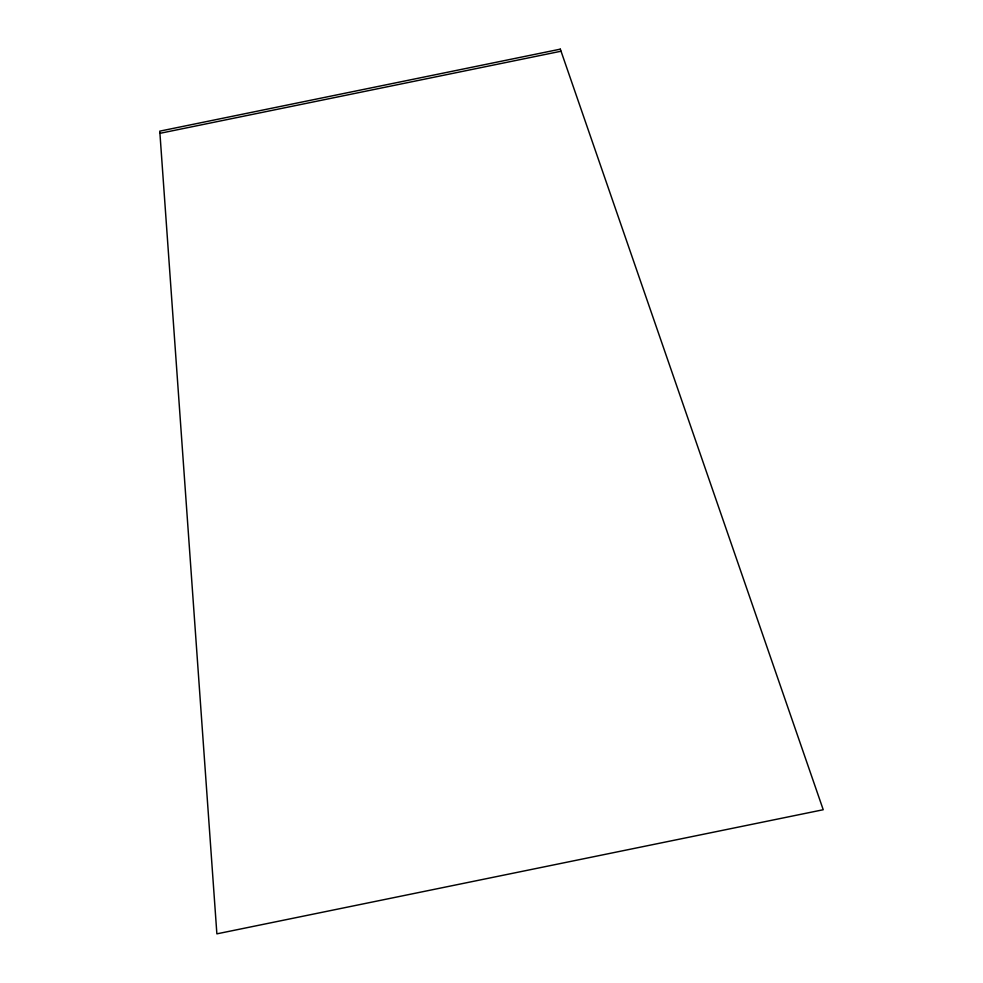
<?xml version="1.0" encoding="UTF-8"?>
<svg xmlns="http://www.w3.org/2000/svg" width="983" height="983" viewBox="0 0 983 983"><rect width="100%" height="100%" fill="white"/><g stroke="black" fill="none" stroke-linecap="round" stroke-linejoin="round"><path stroke-width="1.47" d="M159.934 133.332L561.035 51.227M560.322 49.15L159.774 131.144L216.874 933.85L823.226 809.734L560.322 49.15"/></g></svg>
